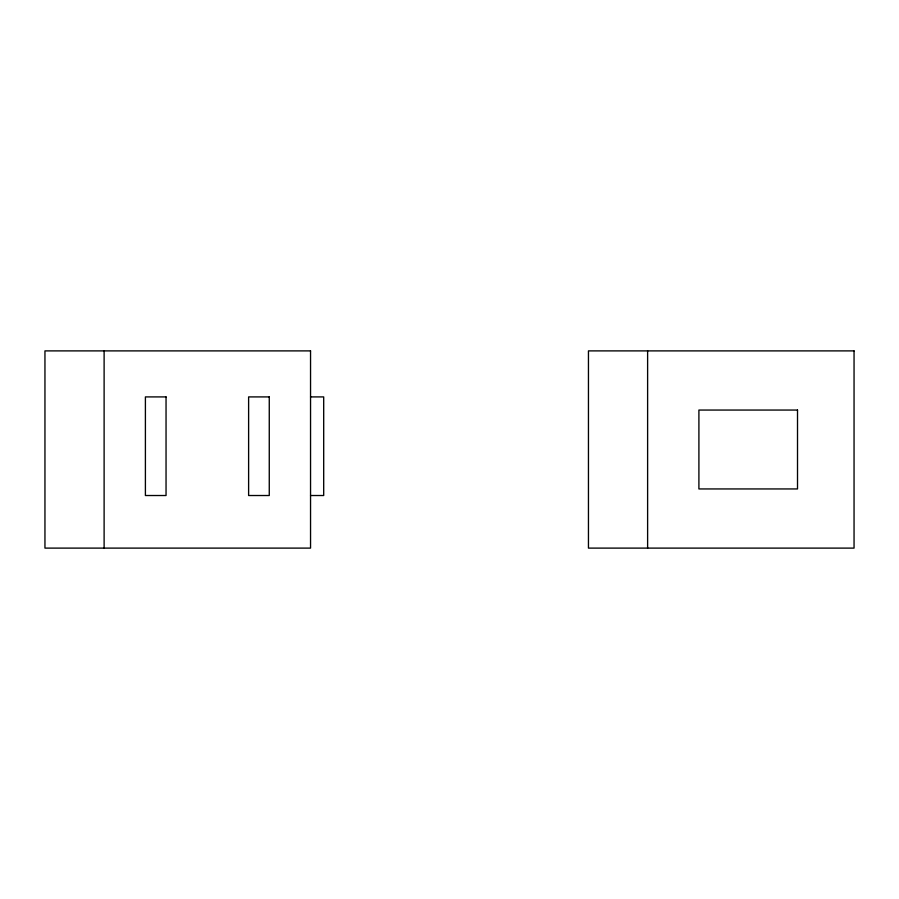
<?xml version="1.0" encoding="UTF-8"?>
<svg xmlns="http://www.w3.org/2000/svg" width="899" height="899" viewBox="0 0 899 899"><rect width="100%" height="100%" fill="white"/><g stroke="black" fill="none" stroke-linecap="round" stroke-linejoin="round"><path stroke-width="1.35" d="M310.548 396.909L323.696 396.909L323.696 495.518L310.548 495.518M647.617 350.891L647.617 548.109M104.115 350.891L104.115 548.109M310.548 350.891L44.95 350.891L44.95 548.109L310.548 548.109L310.548 350.891M854.05 350.891L588.452 350.891L588.452 548.109L854.05 548.109L854.05 350.891M166.045 396.909L145.402 396.909L145.402 495.518L166.045 495.518L166.045 396.909M269.262 396.909L248.618 396.909L248.618 495.518L269.262 495.518L269.262 396.909M797.514 410.056L698.905 410.056L698.905 488.944L797.514 488.944L797.514 410.056"/></g></svg>
